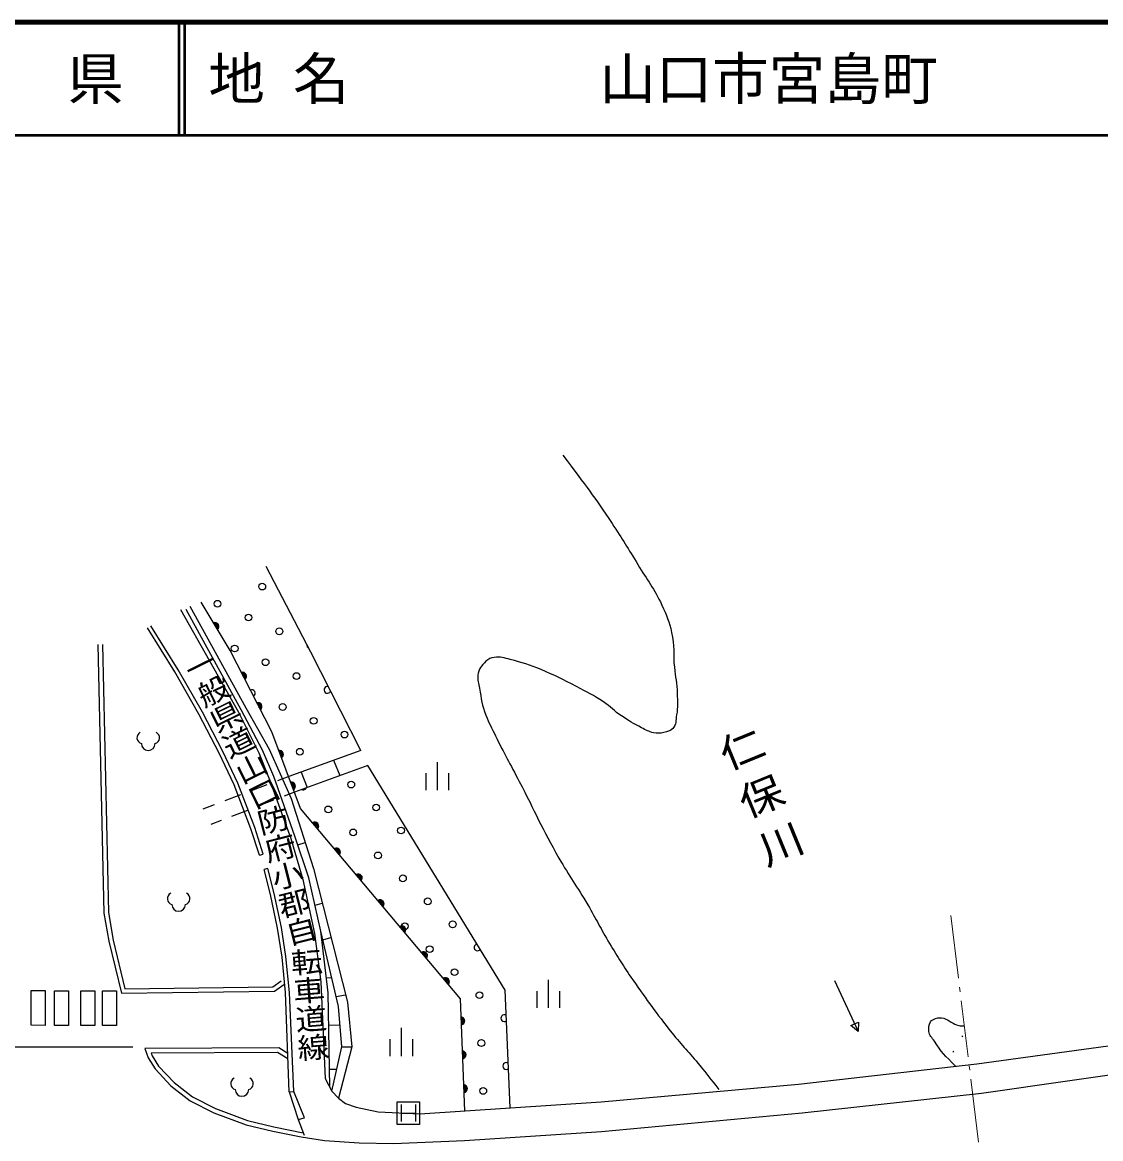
# Model space of a CAD drawing. Units: millimetres, scale not verified. Extents: x 40000 to 680000, y 20000 to 380000.
# Drawn here: x 353884 to 449454, y 281118 to 380000 of the extents above; entities that cross this region are included whole.
import ezdxf
from ezdxf.enums import TextEntityAlignment as Align

# ---------------------------------------------------------------- set-up
doc = ezdxf.new("R2010")
doc.units = ezdxf.units.MM
doc.header["$LTSCALE"] = 1000
for name, color, linetype, lineweight in [('M-BGD', 7, 'Continuous', 25), ('M-BGD-HTXT', 7, 'Continuous', 13), ('M-STR-STR1', 1, 'Continuous', 25), ('M-STR-STRC', 7, 'Continuous', 25), ('M-STR-STRD', 7, 'Continuous', 25), ('M-TTL', 2, 'Continuous', 140), ('M-TTL-LINE', 7, 'Continuous', 50)]:
    doc.layers.add(name, color=color, linetype=linetype, lineweight=lineweight)
doc.layers.add('M-TTL-TXT', color=7, linetype='Continuous')
doc.styles.add('@ＭＳ ゴシック', font='')
doc.styles.add('ＭＳ ゴシック', font='')
doc.styles.get('@ＭＳ ゴシック').set_extended_font_data('@MS Gothic')
doc.styles.get('ＭＳ ゴシック').set_extended_font_data('MS Gothic')

msp = doc.modelspace()

# ---------------------------------------------------------------- linework, layer by layer
at = {"layer": 'M-BGD'}
for p, q in [((383885, 315508), (377500, 313200)), ((381472, 314636), (382021, 313280)), ((390647, 314481), (390647, 311981)), ((384511, 314179), (377997, 311825)), ((378590, 313595), (379139, 312238)), ((389647, 313481), (389647, 311981)), ((391647, 313481), (391647, 311981)), ((377500, 313200), (376493, 312817)), ((373222, 311571), (371820, 311037)), ((375558, 312461), (374157, 311927)), ((377997, 311825), (377087, 311470)), ((370886, 310681), (369879, 310298)), ((376156, 311106), (374758, 310560)), ((373827, 310196), (372430, 309651)), ((371498, 309287), (370588, 308932)), ((378295, 307152), (378941, 307361)), ((379828, 301797), (380460, 301964)), ((380524, 298739), (381227, 298949)), ((380837, 295375), (381309, 295405)), ((400491, 295194), (400491, 292694)), ((425849, 295142), (427961, 290610)), ((381707, 293714), (382523, 293854)), ((399491, 294194), (399491, 292694)), ((401491, 294194), (401491, 292694)), ((381039, 291179), (382042, 291205)), ((387455, 290937), (387455, 288437)), ((427305, 291131), (427984, 291448)), ((427961, 290610), (427305, 291131)), ((427984, 291448), (427961, 290610)), ((386455, 289937), (386455, 288437)), ((388455, 289937), (388455, 288437)), ((348392, 289270), (363664, 289251)), ((382192, 289258), (383084, 289248)), ((381100, 287268), (381756, 287275))]:
    msp.add_line(p, q, dxfattribs=at)
for points in [[(383885, 315508), (379444, 324205), (375503, 331812)], [(393106, 283588), (392710, 293517), (378543, 310377), (375983, 317161), (372292, 324360), (369731, 328650)], [(381124, 285693), (380995, 294046), (380345, 299500), (379281, 304230), (378039, 307910), (376177, 313201), (375172, 315521), (373290, 319113), (368403, 328000)], [(368738, 328276), (373684, 319290), (375753, 315605), (377704, 311250), (379675, 305052), (382690, 293199), (383084, 289248), (381910, 284704)], [(397116, 283849), (396668, 294278), (384511, 314179)], [(381326, 285323), (382192, 289258), (381916, 292825), (380345, 299500)]]:
    msp.add_lwpolyline(points, dxfattribs=at)
for points in [[(354657, 291159), (354662, 294231), (355905, 294229), (355900, 291157)], [(356726, 291155), (356732, 294227), (357974, 294225), (357969, 291153)], [(359061, 291151), (359067, 294223), (360310, 294220), (360304, 291149)], [(360982, 291147), (360988, 294219), (362231, 294217), (362225, 291145)]]:
    msp.add_lwpolyline(points, close=True, dxfattribs=at)
for centre in [(375147, 330018), (371185, 328500), (373925, 327278), (376665, 326056), (372703, 324538), (375442, 323316), (378182, 322094), (376960, 319354), (379700, 318132), (382439, 316910), (378477, 315392), (383037, 312484), (381002, 310280), (385241, 310449), (383206, 308245), (387445, 308414), (385410, 306210), (387614, 304174), (389818, 302139), (387783, 299935), (392023, 300104), (389987, 297900), (392192, 295865), (394396, 293830), (394565, 289590), (394734, 285351)]:
    msp.add_circle(centre, 300, dxfattribs=at)
for centre, radius, start, end in [((370965, 326477), 354, 309.63036, 112.03553), ((370965, 326477), 283, 311.85439, 109.81149), ((370965, 326477), 212, 315.60072, 106.06517), ((370965, 326477), 142, 323.31245, 98.35344), ((370965, 326477), 100, 333.63011, 88.03578), ((379404, 324834), 300, 185.78626, 228.62927), ((373405, 322071), 354, 305.94172, 108.3469), ((373405, 322071), 283, 308.16576, 106.12286), ((373405, 322071), 212, 311.91208, 102.37653), ((373405, 322071), 142, 319.62381, 94.6648), ((373405, 322071), 100, 329.94148, 84.34714), ((374220, 320576), 300, 299.07219, 115.21643), ((380922, 320872), 300, 79.71087, 334.70466), ((374773, 319401), 354, 305.94172, 108.3469), ((374773, 319401), 283, 308.16576, 106.12286), ((374773, 319401), 212, 311.91208, 102.37653), ((374773, 319401), 142, 319.62381, 94.6648), ((374773, 319401), 100, 329.94148, 84.34714), ((364578, 316632), 536, 116.08703, 255.33416), ((365507, 316632), 536, 284.66584, 63.91297), ((365043, 316113), 600, 180, 0), ((376683, 315153), 354, 299.47647, 101.88165), ((376683, 315153), 283, 301.70051, 99.65761), ((376683, 315153), 212, 305.44684, 95.91129), ((376683, 315153), 142, 313.15857, 88.19956), ((376683, 315153), 100, 323.47623, 77.8819), ((377742, 312346), 354, 299.47647, 101.88165), ((377742, 312346), 283, 301.70051, 99.65761), ((377742, 312346), 212, 305.44684, 95.91129), ((377742, 312346), 142, 313.15857, 88.19956), ((377742, 312346), 100, 323.47623, 77.8819), ((378798, 312315), 300, 238.80706, 340.93547), ((379795, 308803), 354, 318.83562, 121.2408), ((379795, 308803), 283, 321.05966, 119.01676), ((379795, 308803), 212, 324.80599, 115.27043), ((379795, 308803), 142, 332.51771, 107.5587), ((379795, 308803), 100, 342.83538, 97.24104), ((381725, 306506), 354, 318.83562, 121.2408), ((381725, 306506), 283, 321.05966, 119.01676), ((381725, 306506), 212, 324.80599, 115.27043), ((381725, 306506), 142, 332.51771, 107.5587), ((381725, 306506), 100, 342.83538, 97.24104), ((383655, 304209), 354, 318.83562, 121.2408), ((383655, 304209), 283, 321.05966, 119.01676), ((383655, 304209), 212, 324.80599, 115.27043), ((383655, 304209), 142, 332.51771, 107.5587), ((383655, 304209), 100, 342.83538, 97.24104), ((367272, 302378), 536, 116.08703, 255.33416), ((368201, 302378), 536, 284.66584, 63.91297), ((367736, 301859), 600, 180, 0), ((385585, 301912), 354, 318.83562, 121.2408), ((385579, 301970), 300, 314.10162, 125.9748), ((385585, 301912), 283, 321.05966, 119.01676), ((385585, 301912), 212, 324.80599, 115.27043), ((385585, 301912), 142, 332.51771, 107.5587), ((385585, 301912), 100, 342.83538, 97.24104), ((387515, 299615), 354, 318.83562, 121.2408), ((387515, 299615), 283, 321.05966, 119.01676), ((387515, 299615), 212, 324.80599, 115.27043), ((387515, 299615), 142, 332.51771, 107.5587), ((387515, 299615), 100, 342.83538, 97.24104), ((389445, 297318), 354, 318.83562, 121.2408), ((394227, 298069), 300, 100.59035, 322.2473), ((389445, 297318), 283, 321.05966, 119.01676), ((389445, 297318), 212, 324.80599, 115.27043), ((389445, 297318), 142, 332.51771, 107.5587), ((389445, 297318), 100, 342.83538, 97.24104), ((391375, 295021), 354, 318.83562, 121.2408), ((391375, 295021), 283, 321.05966, 119.01676), ((391375, 295021), 212, 324.80599, 115.27043), ((391375, 295021), 142, 332.51771, 107.5587), ((391375, 295021), 100, 342.83538, 97.24104), ((392734, 291548), 354, 281.08042, 83.4856), ((392734, 291548), 283, 283.30446, 81.26156), ((392734, 291548), 212, 287.05078, 77.51523), ((396600, 291795), 300, 56.9536, 307.97094), ((392734, 291548), 142, 294.76251, 69.8035), ((392734, 291548), 100, 305.08018, 59.48584), ((392854, 288550), 354, 281.08042, 83.4856), ((392854, 288550), 283, 283.30446, 81.26156), ((392854, 288550), 212, 287.05078, 77.51523), ((392854, 288550), 142, 294.76251, 69.8035), ((392854, 288550), 100, 305.08018, 59.48584), ((396769, 287555), 300, 53.7747, 311.14985), ((372884, 285992), 536, 116.08703, 255.33416), ((373812, 285992), 536, 284.66584, 63.91297), ((392973, 285553), 354, 281.08042, 83.4856), ((392973, 285553), 283, 283.30446, 81.26156), ((373348, 285473), 600, 180, 0), ((392973, 285553), 212, 287.05078, 77.51523), ((392973, 285553), 142, 294.76251, 69.8035), ((392973, 285553), 100, 305.08018, 59.48584)]:
    msp.add_arc(centre, radius, start, end, dxfattribs=at)
for points, knots in [([(401776, 341670), (403925, 338810), (404546, 338042), (406151, 335600), (407071, 334201), (407569, 333406), (408437, 331974), (409282, 330581), (409867, 329860), (410565, 328388), (410999, 327473), (411194, 326928), (411432, 325944), (411716, 324774), (411558, 324069), (411669, 322870), (411752, 321968), (411895, 321470), (411919, 320564), (411938, 319815), (411995, 319385), (411866, 318646), (411782, 318163), (411863, 317792), (411524, 317438), (411293, 317195), (411063, 317171), (410736, 317096), (410386, 317015), (410167, 316989), (409817, 317070), (409382, 317169), (409163, 317314), (408766, 317516), (408044, 317883), (407656, 318123), (406979, 318567), (406325, 318997), (406051, 319365), (405402, 319802), (404503, 320409), (403946, 320666), (402985, 321169), (401785, 321796), (401112, 322154), (399858, 322666), (398819, 323091), (398216, 323290), (397126, 323560), (396583, 323694), (396260, 323825), (395707, 323744), (395393, 323698), (395190, 323631), (394971, 323402), (394587, 323000), (394316, 322721), (394262, 322167), (394217, 321715), (394310, 321458), (394393, 321011), (394568, 320066), (394621, 319515), (394971, 318620), (395256, 317893), (395468, 317508), (395812, 316807), (396598, 315204), (397104, 314339), (397927, 312754), (399302, 310108), (399957, 308564), (401435, 305975), (402377, 304324), (403034, 303476), (403997, 301837), (404775, 300511), (405135, 299725), (405928, 298408), (406696, 297133), (407129, 296418), (407977, 295196), (409277, 293324), (410028, 292289), (411446, 290506), (412377, 289335), (412983, 288748), (413929, 287589), (414601, 286766), (414816, 286496), (415623, 285461)], [0, 0, 0, 0, 1, 1, 1, 2, 2, 2, 3, 3, 3, 4, 4, 4, 5, 5, 5, 6, 6, 6, 7, 7, 7, 8, 8, 8, 9, 9, 9, 10, 10, 10, 11, 11, 11, 12, 12, 12, 13, 13, 13, 14, 14, 14, 15, 15, 15, 16, 16, 16, 17, 17, 17, 18, 18, 18, 19, 19, 19, 20, 20, 20, 21, 21, 21, 22, 22, 22, 23, 23, 23, 24, 24, 24, 25, 25, 25, 26, 26, 26, 27, 27, 27, 28, 28, 28, 29, 29, 29, 30, 30, 30, 30]), ([(436580, 287530), (435663, 288499), (435309, 288784), (434719, 289749), (434514, 290084), (434249, 290233), (434228, 290625), (434211, 290957), (434190, 291185), (434368, 291466), (434482, 291645), (434623, 291694), (434824, 291764), (435089, 291855), (435269, 291848), (435542, 291781), (435824, 291712), (435946, 291576), (436208, 291448), (436466, 291322), (436591, 291188), (436873, 291133), (437063, 291096), (437152, 291091), (437367, 291105)], [0, 0, 0, 0, 1, 1, 1, 2, 2, 2, 3, 3, 3, 4, 4, 4, 5, 5, 5, 6, 6, 6, 7, 7, 7, 8, 8, 8, 8])]:
    msp.add_open_spline(points, degree=3, knots=knots, dxfattribs=at)
at = {"layer": 'M-BGD-HTXT'}
for p, q in [((436856, 295321), (436182, 300883)), ((437000, 294129), (436952, 294526)), ((437698, 288371), (437097, 293335)), ((437843, 287180), (437795, 287577)), ((438614, 280823), (437939, 286386))]:
    msp.add_line(p, q, dxfattribs=at)
at = {"layer": 'M-STR-STR1'}
msp.add_line((378334, 282824), (378874, 281425), dxfattribs=at)
msp.add_lwpolyline([(380716, 286442), (381326, 285323), (381910, 284704), (382540, 284225), (383475, 283910), (385420, 283502), (389099, 283327), (405185, 284374), (422684, 285950), (438488, 287747), (454424, 289928), (479077, 294066), (488030, 295872), (488539, 296652)], dxfattribs=at)
at = {"layer": 'M-STR-STRC'}
for p, q in [((437175, 290147), (437246, 290218)), ((436360, 288811), (436430, 288881)), ((387091, 282381), (387091, 284381)), ((387091, 284381), (389091, 284381)), ((387466, 284131), (387466, 282631)), ((388716, 284131), (388716, 282631)), ((389091, 284381), (389091, 282381)), ((387466, 283381), (388716, 283381)), ((389091, 282381), (387091, 282381))]:
    msp.add_line(p, q, dxfattribs=at)
at = {"layer": 'M-STR-STRD'}
for p, q in [((374907, 306225), (375240, 306333)), ((375655, 305044), (375315, 304958)), ((377523, 285279), (377946, 285300))]:
    msp.add_line(p, q, dxfattribs=at)
for points in [[(367912, 327991), (373044, 318900), (374831, 315292), (375759, 313006), (377686, 307707), (378755, 304072), (379771, 299281), (380349, 295016), (380716, 286442)], [(374907, 306225), (374148, 308566), (372653, 312461), (371333, 315257), (369535, 318732), (367410, 322474), (364969, 326369)], [(375240, 306333), (374478, 308683), (372975, 312598), (371647, 315413), (369843, 318898), (367710, 322654), (365266, 326555)], [(360586, 324876), (361113, 301104), (361546, 298611), (362661, 293996), (376226, 294182), (377048, 294783)], [(360986, 324885), (361512, 301143), (361938, 298692), (362975, 294401), (376093, 294580), (376812, 295106)], [(377523, 285279), (377207, 294056), (376904, 297204), (376507, 299767), (375876, 302745), (375315, 304958)], [(377946, 285300), (377557, 294079), (377251, 297247), (376851, 299830), (376217, 302824), (375655, 305044)], [(378595, 281279), (380674, 280970), (383743, 280763), (386771, 280681), (393076, 280966), (405216, 281741), (422993, 283413), (438881, 285163), (454769, 287408), (480041, 291883), (488944, 293566)], [(377401, 288671), (376606, 289160), (364734, 289098)], [(364734, 289098), (365023, 288286), (365643, 287295), (367060, 285794), (368753, 284473), (370846, 283413), (373736, 282353), (376076, 281775), (378595, 281279)], [(377418, 288190), (376494, 288759), (365300, 288701)], [(365300, 288701), (365385, 288461), (365961, 287540), (367330, 286091), (368969, 284812), (371005, 283780), (373853, 282736), (376163, 282166), (378788, 281649)], [(377523, 285279), (378334, 282824), (378895, 282965), (377946, 285300)]]:
    msp.add_lwpolyline(points, dxfattribs=at)
at = {"layer": 'M-TTL'}
msp.add_line((680000, 380000), (40000, 380000), dxfattribs=at)
at = {"layer": 'M-TTL-LINE'}
for p, q in [((367750, 380000), (367750, 370000)), ((368250, 380000), (368250, 370000)), ((40000, 370000), (680000, 370000))]:
    msp.add_line(p, q, dxfattribs=at)

# ---------------------------------------------------------------- texts
at = {"layer": 'M-BGD', "style": '@ＭＳ ゴシック', "width": 0.9}
for s, rotation, p in [('一般県道山口', 296.224, (370978, 316640)), ('防府小郡自', 284.185, (375734, 304038)), ('転車道線', 274.478, (377700, 292875))]:
    msp.add_text(s, height=2062, rotation=rotation, dxfattribs=at).set_placement(p, align=Align.BOTTOM_CENTER)
at = {"layer": 'M-BGD', "insert": (417831, 310287), "char_height": 2887, "attachment_point": 8, "rotation": 292.258, "style": '@ＭＳ ゴシック'}
msp.add_mtext('\\T1.29;\\W0.9;仁保川', dxfattribs=at)
at = {"layer": 'M-TTL-TXT', "style": 'ＭＳ ゴシック'}
msp.add_text('山\u3000口\u3000県', height=3666, dxfattribs=at).set_placement((350375, 375000), align=Align.MIDDLE_CENTER)
for s, p in [('地 名', (370380, 375000)), ('山口市宮島町', (405024, 375000))]:
    msp.add_text(s, height=3666, dxfattribs=at).set_placement(p, align=Align.MIDDLE_LEFT)

doc.saveas('drawing.dxf')
